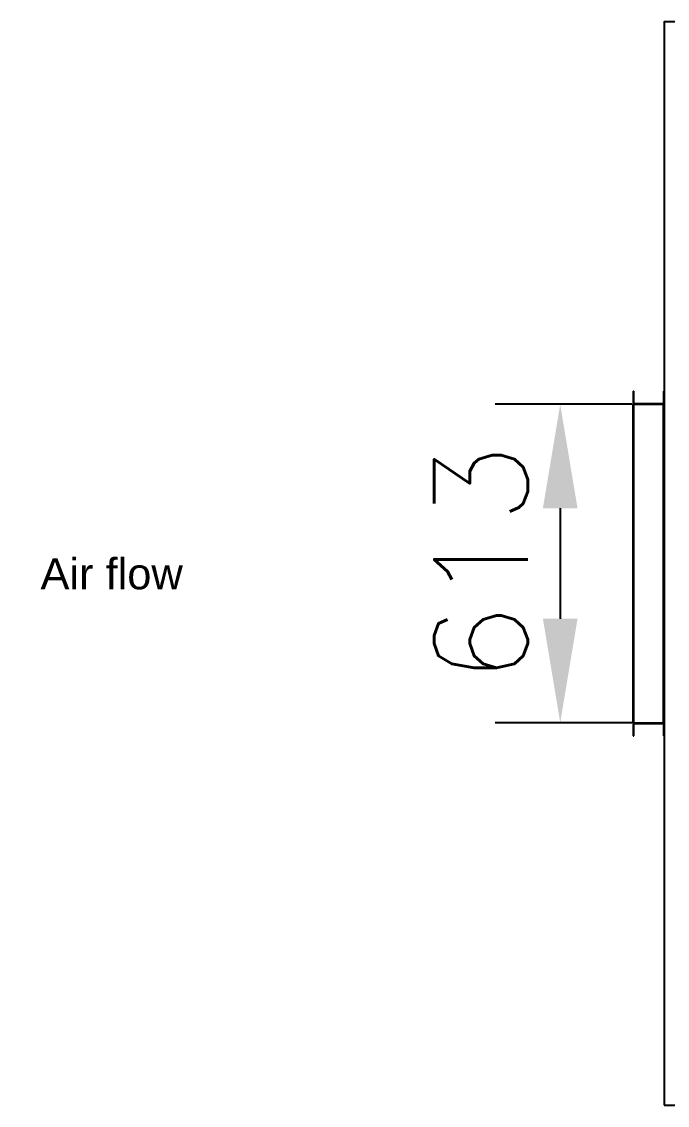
# Model space of a CAD drawing. Header units: millimetres. Extents: x -7350 to 21750, y -6100 to 14306.
# Drawn here: x -1236 to 6, y 12 to 2098 of the extents above; entities that cross this region are included whole.
import ezdxf

# ---------------------------------------------------------------- set-up
doc = ezdxf.new("R2010")
doc.units = ezdxf.units.MM
for name, color, linetype in [('Dim', 1, 'Continuous'), ('McFlang', 7, 'Continuous'), ('McFrame', 7, 'Continuous')]:
    doc.layers.add(name, color=color, linetype=linetype)
doc.layers.add('OBJECT', color=7, linetype='Continuous', lineweight=25)
doc.styles.add('Arial', font='arial.ttf')
doc.styles.add('ROMANS', font='romans.shx')
doc.dimstyles.new('McDim', dxfattribs={"dimscale": 100, "dimtxt": 1.8, "dimasz": 2, "dimexe": 1.25, "dimexo": 0.625, "dimtad": 1, "dimdec": 1, "dimdsep": 46, "dimtxsty": 'ROMANS', "dimcen": 2.5, "dimadec": 0, "dimazin": 0, "dimtfac": 1, "dimtmove": 0, "dimatfit": 1, "dimfxl": 0, "dimarcsym": 0})

# ---------------------------------------------------------------- blocks, each defined once
blk = doc.blocks.new('Arrow1_EN')
at = {"color": 1}
blk.add_lwpolyline([(0, 0, 0, 0, 0), (350.2, 0, 72, 0, 0), (479.2, 0, 0, 0, 0)], format="xyseb", dxfattribs=at)
at = {"layer": 'OBJECT', "color": 1, "style": 'Arial'}
blk.add_text('Air flow', height=59.76, dxfattribs=at).set_placement((0.2, 20.4))
blk = doc.blocks.new('*D37')
at = {"layer": 'Defpoints', "color": 0}
for p in [(0, 1361.5), (-200, 748.5), (0, 748.5)]:
    blk.add_point(p, dxfattribs=at)
at = {"layer": 'Dim', "color": 0, "lineweight": -2}
for p, q in [((-62.5, 1361.5), (-325, 1361.5)), ((-200, 1161.5), (-200, 948.5)), ((-62.5, 748.5), (-325, 748.5))]:
    blk.add_line(p, q, dxfattribs=at)
at = {"layer": 'Dim', "color": 0}
for points in [[(-233.3, 1161.5), (-166.7, 1161.5), (-200, 1361.5)], [(-233.3, 948.5), (-166.7, 948.5), (-200, 748.5)]]:
    blk.add_solid(points, dxfattribs=at)
at = {"layer": 'Dim', "color": 0, "insert": (-352.5, 1055), "char_height": 180, "attachment_point": 5, "rotation": 90, "style": 'ROMANS'}
blk.add_mtext('613', dxfattribs=at)

msp = doc.modelspace()

# ---------------------------------------------------------------- linework, layer by layer
at = {"layer": 'McFlang'}
for p, q in [((-60, 1386.5), (-58.5, 1386.5)), ((-60, 1386.5), (-60, 1361.5)), ((-58.5, 1363), (-58.5, 1386.5)), ((-1.5, 1386.5), (0, 1386.5)), ((-1.5, 1386.5), (-1.5, 1363)), ((0, 1361.5), (0, 1386.5)), ((-60, 748.5), (-60, 1361.5)), ((-60, 1361.5), (0, 1361.5)), ((-60, 1361.5), (0, 1361.5)), ((-58.5, 1363), (-1.5, 1363)), ((-58.5, 748.5), (-58.5, 1361.5)), ((-1.5, 748.5), (-1.5, 1361.5)), ((0, 748.5), (0, 1361.5)), ((-60, 748.5), (0, 748.5)), ((-60, 748.5), (-60, 723.5)), ((-60, 748.5), (0, 748.5)), ((-58.5, 747), (-1.5, 747)), ((-58.5, 723.5), (-58.5, 747)), ((-1.5, 747), (-1.5, 723.5)), ((0, 723.5), (0, 748.5)), ((-60, 723.5), (-58.5, 723.5)), ((-1.5, 723.5), (0, 723.5))]:
    msp.add_line(p, q, dxfattribs=at)
at = {"layer": 'McFrame'}
msp.add_lwpolyline([(0, 12), (2112, 12), (2112, 2098), (0, 2098)], close=True, dxfattribs=at)

# ---------------------------------------------------------------- block references
msp.add_blockref('Arrow1_EN', (-1200, 985))

# ---------------------------------------------------------------- dimensions: what is measured, and where the dimension line sits
at = {"layer": 'Dim'}
dim = msp.add_linear_dim(base=(-200, 748.5), p1=(0, 1361.5), p2=(0, 748.5), angle=90, dimstyle='McDim', dxfattribs=at)
dim.commit()
dim.dimension.update_dxf_attribs({"geometry": '*D37', "text_midpoint": (-352.5, 1055)})

doc.saveas('drawing.dxf')
